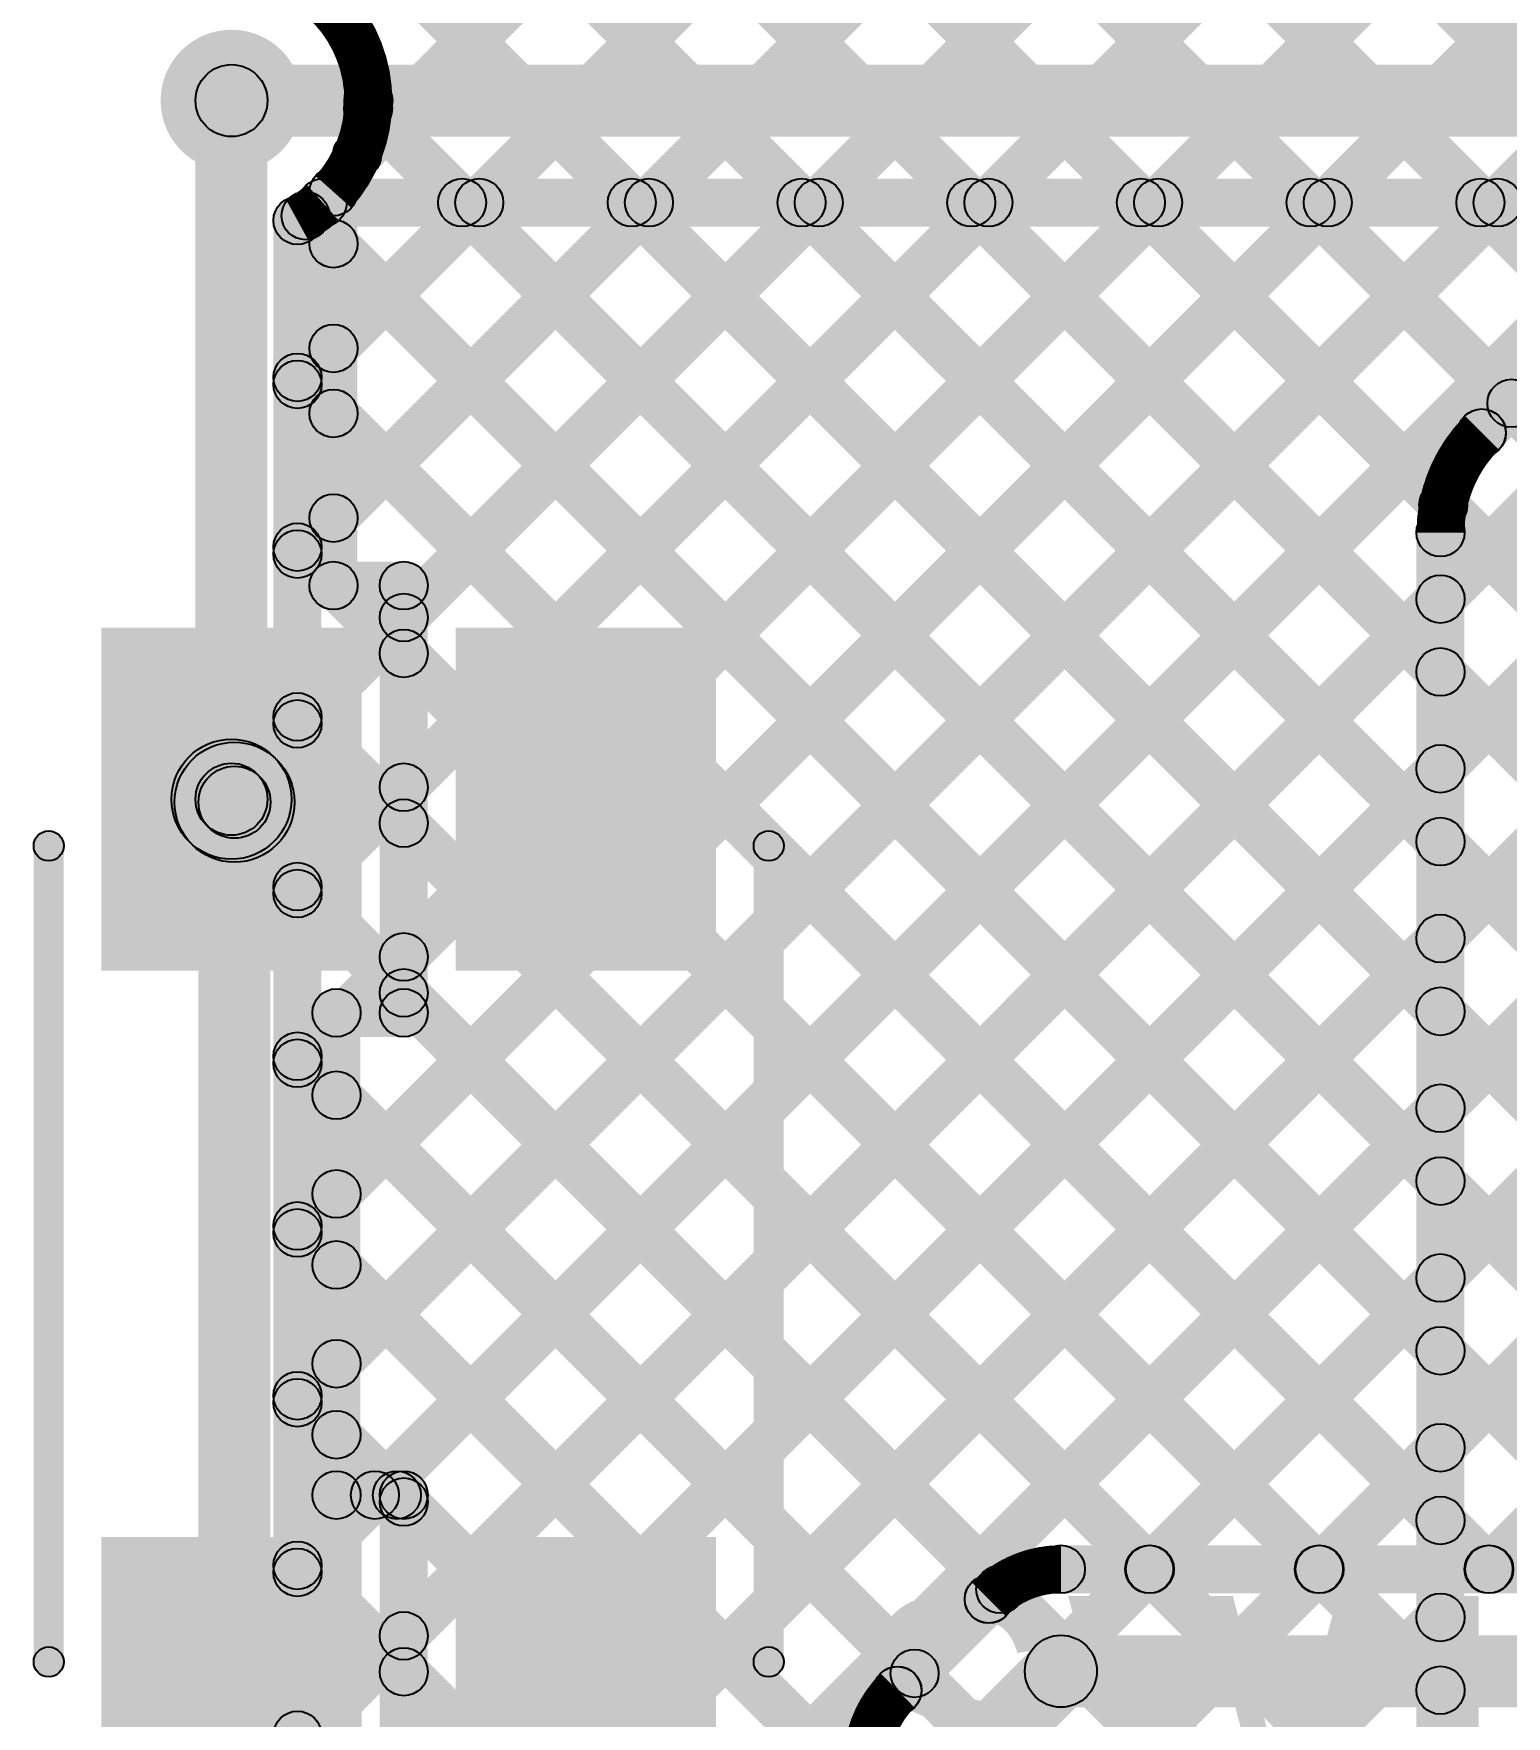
# Model space of a CAD drawing. Header units: millimetres. Extents: x -0.28 to 3.03, y -0.05 to 3.12.
# Drawn here: x 0.006 to 0.2515, y 2.2267 to 2.5072 of the extents above; entities that cross this region are included whole.
import ezdxf

# ---------------------------------------------------------------- set-up
doc = ezdxf.new("R2010")
doc.units = ezdxf.units.MM
doc.header["$MEASUREMENT"] = 0
for name, color, linetype in [('BottomLayer', 5, 'Continuous'), ('TopLayer', 1, 'Continuous'), ('TopOverlay', 2, 'Continuous'), ('TopPaste', 8, 'Continuous'), ('TopSolder', 216, 'Continuous'), ('ViaHoleLayer', 16, 'Continuous')]:
    doc.layers.add(name, color=color, linetype=linetype)

# ---------------------------------------------------------------- blocks, each defined once
blk = doc.blocks.new('TS_1185EC_C_D_B_30')
at = {"layer": 'TopLayer'}
for points in [[(-0.10039, 0.04724), (-0.05118, 0.04724), (-0.05118, 0.01181), (-0.10039, 0.01181)], [(0.05118, 0.04724), (0.10039, 0.04724), (0.10039, 0.01181), (0.05118, 0.01181)], [(-0.10039, -0.01181), (-0.05118, -0.01181), (-0.05118, -0.04724), (-0.10039, -0.04724)], [(0.05118, -0.01181), (0.10039, -0.01181), (0.10039, -0.04724), (0.05118, -0.04724)]]:
    blk.add_hatch(color=1, dxfattribs=at).paths.add_polyline_path(points)
at = {"layer": 'TopOverlay'}
h = blk.add_hatch(color=2, dxfattribs=at)
edge = h.paths.add_edge_path()
edge.add_arc((-0.068, 0.06), 0.0025, 0, 360)
for points in [[(-0.068, 0.0575), (-0.068, 0.0625), (0.068, 0.0625), (0.068, 0.0575)], [(-0.068, -0.0625), (-0.068, -0.0575), (0.068, -0.0575), (0.068, -0.0625)]]:
    blk.add_hatch(color=2, dxfattribs=at).paths.add_polyline_path(points)
h = blk.add_hatch(color=2, dxfattribs=at)
edge = h.paths.add_edge_path()
edge.add_arc((0.068, 0.06), 0.0025, 0, 360)
h = blk.add_hatch(color=2, dxfattribs=at)
edge = h.paths.add_edge_path()
edge.add_arc((-0.11909, 0.047), 0.005, 0, 360)
h = blk.add_hatch(color=2, dxfattribs=at)
edge = h.paths.add_edge_path()
edge.add_arc((-0.10909, 0.047), 0.005, 0, 360)
h = blk.add_hatch(color=2, dxfattribs=at)
edge = h.paths.add_edge_path()
edge.add_arc((-0.068, -0.06), 0.0025, 0, 360)
h = blk.add_hatch(color=2, dxfattribs=at)
edge = h.paths.add_edge_path()
edge.add_arc((0.068, -0.06), 0.0025, 0, 360)
at = {"layer": 'TopPaste'}
for points in [[(-0.10039, 0.04724), (-0.05118, 0.04724), (-0.05118, 0.01181), (-0.10039, 0.01181)], [(0.05118, 0.04724), (0.10039, 0.04724), (0.10039, 0.01181), (0.05118, 0.01181)], [(-0.10039, -0.01181), (-0.05118, -0.01181), (-0.05118, -0.04724), (-0.10039, -0.04724)], [(0.05118, -0.01181), (0.10039, -0.01181), (0.10039, -0.04724), (0.05118, -0.04724)]]:
    blk.add_hatch(color=8, dxfattribs=at).paths.add_polyline_path(points)
at = {"layer": 'TopSolder'}
for points in [[(-0.10439, 0.05124), (-0.04718, 0.05124), (-0.04718, 0.00781), (-0.10439, 0.00781)], [(0.04718, 0.05124), (0.10439, 0.05124), (0.10439, 0.00781), (0.04718, 0.00781)], [(-0.10439, -0.00781), (-0.04718, -0.00781), (-0.04718, -0.05124), (-0.10439, -0.05124)], [(0.04718, -0.00781), (0.10439, -0.00781), (0.10439, -0.05124), (0.04718, -0.05124)]]:
    blk.add_hatch(color=216, dxfattribs=at).paths.add_polyline_path(points)
at = {"layer": 'TopOverlay', "const_width": 0.01}
blk.add_lwpolyline([(-0.10909, 0.047, 1), (-0.11909, 0.047, 1)], format="xyb", close=True, dxfattribs=at)
at = {"layer": 'TopOverlay'}
for centre, radius in [((-0.068, 0.06), 0.0025), ((0.068, 0.06), 0.0025), ((-0.11909, 0.047), 0.005), ((-0.10909, 0.047), 0.005), ((-0.068, -0.06), 0.0025), ((0.068, -0.06), 0.0025)]:
    blk.add_circle(centre, radius, dxfattribs=at)

msp = doc.modelspace()

# ---------------------------------------------------------------- hatches: boundary and pattern name
at = {"layer": 'BottomLayer'}
h = msp.add_hatch(color=5, dxfattribs=at)
edge = h.paths.add_edge_path()
edge.add_arc((0.039, 2.496), 0.01181, 0, 360)
h = msp.add_hatch(color=5, dxfattribs=at)
edge = h.paths.add_edge_path()
edge.add_arc((0.039, 2.496), 0.006, 0, 360)
for points in [[(0.039, 2.49), (0.039, 2.502), (0.777, 2.502), (0.777, 2.49)], [(0.05421, 2.475), (0.05421, 2.483), (0.28577, 2.483), (0.28577, 2.475)], [(0.05283, 2.27617), (0.04717, 2.28182), (0.24718, 2.48183), (0.25283, 2.47617)], [(0.05283, 2.24788), (0.04717, 2.25354), (0.27546, 2.48183), (0.28112, 2.47617)], [(0.05283, 2.36102), (0.04717, 2.36668), (0.16232, 2.48183), (0.16798, 2.47617)], [(0.05283, 2.44587), (0.04717, 2.45153), (0.07747, 2.48183), (0.08313, 2.47617)], [(0.05283, 2.41759), (0.04717, 2.42324), (0.10576, 2.48183), (0.11141, 2.47617)], [(0.05283, 2.33273), (0.04717, 2.33839), (0.19061, 2.48183), (0.19627, 2.47617)], [(0.05283, 2.30445), (0.04717, 2.31011), (0.21889, 2.48183), (0.22455, 2.47617)], [(0.05283, 2.3893), (0.04717, 2.39496), (0.13404, 2.48183), (0.1397, 2.47617)], [(0.04851, 2.47399), (0.05417, 2.47964), (0.24333, 2.29048), (0.23767, 2.28482)], [(0.07461, 2.47617), (0.08027, 2.48183), (0.24333, 2.31877), (0.23767, 2.31311)], [(0.10289, 2.47617), (0.10855, 2.48183), (0.24333, 2.34705), (0.23767, 2.34139)], [(0.13118, 2.47617), (0.13683, 2.48183), (0.24333, 2.37533), (0.23767, 2.36968)], [(0.15946, 2.47617), (0.16512, 2.48183), (0.24333, 2.40362), (0.23767, 2.39796)], [(0.18775, 2.47617), (0.1934, 2.48183), (0.24379, 2.43145), (0.23813, 2.42579)], [(0.21603, 2.47617), (0.22169, 2.48183), (0.25514, 2.44838), (0.24948, 2.44272)], [(0.24431, 2.47617), (0.24997, 2.48183), (0.26928, 2.46252), (0.26363, 2.45686)], [(0.25023, 2.43781), (0.24457, 2.44346), (0.28294, 2.48183), (0.28859, 2.47617)], [(0.054, 2.1995), (0.046, 2.1995), (0.046, 2.47602), (0.054, 2.47602)], [(0.04717, 2.44704), (0.05283, 2.4527), (0.24333, 2.2622), (0.23767, 2.25654)], [(0.04717, 2.41876), (0.05283, 2.42441), (0.24333, 2.23391), (0.23767, 2.22826)], [(0.2445, 2.182), (0.2365, 2.182), (0.2365, 2.424), (0.2445, 2.424)], [(0.05283, 2.2196), (0.04717, 2.22525), (0.23767, 2.41575), (0.24333, 2.4101)], [(0.04717, 2.39047), (0.05283, 2.39613), (0.24333, 2.20563), (0.23767, 2.19997)], [(0.05819, 2.19667), (0.05253, 2.20233), (0.23767, 2.38747), (0.24333, 2.38181)], [(0.04717, 2.36219), (0.05283, 2.36784), (0.24533, 2.17535), (0.23967, 2.16969)], [(0.08647, 2.19667), (0.08081, 2.20233), (0.23767, 2.35919), (0.24333, 2.35353)], [(0.04717, 2.3339), (0.05283, 2.33956), (0.26106, 2.13133), (0.2554, 2.12567)], [(0.11476, 2.19667), (0.1091, 2.20233), (0.23767, 2.3309), (0.24333, 2.32524)], [(0.04717, 2.30562), (0.05283, 2.31128), (0.23278, 2.13133), (0.22712, 2.12567)], [(0.12783, 2.18146), (0.12217, 2.18712), (0.23767, 2.30262), (0.24333, 2.29696)], [(0.04717, 2.27733), (0.05283, 2.28299), (0.20449, 2.13133), (0.19883, 2.12567)], [(0.12783, 2.15318), (0.12217, 2.15883), (0.23767, 2.27433), (0.24333, 2.26868)], [(0.04717, 2.24905), (0.05283, 2.25471), (0.10521, 2.20233), (0.09955, 2.19667)], [(0.12959, 2.12665), (0.12393, 2.13231), (0.23767, 2.24605), (0.24333, 2.24039)]]:
    msp.add_hatch(color=5, dxfattribs=at).paths.add_polyline_path(points)
h = msp.add_hatch(color=5, dxfattribs=at)
edge = h.paths.add_edge_path()
edge.add_arc((0.05421, 2.479), 0.004, 0, 360)
h = msp.add_hatch(color=5, dxfattribs=at)
edge = h.paths.add_edge_path()
edge.add_arc((0.05421, 2.479), 0.004, 0, 360)
h = msp.add_hatch(color=5, dxfattribs=at)
edge = h.paths.add_edge_path()
edge.add_arc((0.07744, 2.479), 0.004, 0, 360)
h = msp.add_hatch(color=5, dxfattribs=at)
edge = h.paths.add_edge_path()
edge.add_arc((0.0803, 2.479), 0.004, 0, 360)
h = msp.add_hatch(color=5, dxfattribs=at)
edge = h.paths.add_edge_path()
edge.add_arc((0.10572, 2.479), 0.004, 0, 360)
h = msp.add_hatch(color=5, dxfattribs=at)
edge = h.paths.add_edge_path()
edge.add_arc((0.10858, 2.479), 0.004, 0, 360)
h = msp.add_hatch(color=5, dxfattribs=at)
edge = h.paths.add_edge_path()
edge.add_arc((0.13401, 2.479), 0.004, 0, 360)
h = msp.add_hatch(color=5, dxfattribs=at)
edge = h.paths.add_edge_path()
edge.add_arc((0.13687, 2.479), 0.004, 0, 360)
h = msp.add_hatch(color=5, dxfattribs=at)
edge = h.paths.add_edge_path()
edge.add_arc((0.16229, 2.479), 0.004, 0, 360)
h = msp.add_hatch(color=5, dxfattribs=at)
edge = h.paths.add_edge_path()
edge.add_arc((0.16515, 2.479), 0.004, 0, 360)
h = msp.add_hatch(color=5, dxfattribs=at)
edge = h.paths.add_edge_path()
edge.add_arc((0.19057, 2.479), 0.004, 0, 360)
h = msp.add_hatch(color=5, dxfattribs=at)
edge = h.paths.add_edge_path()
edge.add_arc((0.19344, 2.479), 0.004, 0, 360)
h = msp.add_hatch(color=5, dxfattribs=at)
edge = h.paths.add_edge_path()
edge.add_arc((0.21886, 2.479), 0.004, 0, 360)
h = msp.add_hatch(color=5, dxfattribs=at)
edge = h.paths.add_edge_path()
edge.add_arc((0.22172, 2.479), 0.004, 0, 360)
h = msp.add_hatch(color=5, dxfattribs=at)
edge = h.paths.add_edge_path()
edge.add_arc((0.24714, 2.479), 0.004, 0, 360)
h = msp.add_hatch(color=5, dxfattribs=at)
edge = h.paths.add_edge_path()
edge.add_arc((0.25001, 2.479), 0.004, 0, 360)
h = msp.add_hatch(color=5, dxfattribs=at)
edge = h.paths.add_edge_path()
edge.add_arc((0.05, 2.47602), 0.004, 0, 360)
h = msp.add_hatch(color=5, dxfattribs=at)
edge = h.paths.add_edge_path()
edge.add_arc((0.05, 2.47602), 0.004, 0, 360)
h = msp.add_hatch(color=5, dxfattribs=at)
edge = h.paths.add_edge_path()
edge.add_arc((0.05134, 2.47681), 0.004, 0, 360)
h = msp.add_hatch(color=5, dxfattribs=at)
edge = h.paths.add_edge_path()
edge.add_arc((0.05, 2.44987), 0.004, 0, 360)
h = msp.add_hatch(color=5, dxfattribs=at)
edge = h.paths.add_edge_path()
edge.add_arc((0.05, 2.4487), 0.004, 0, 360)
h = msp.add_hatch(color=5, dxfattribs=at)
edge = h.paths.add_edge_path()
edge.add_arc((0.25231, 2.44555), 0.004, 0, 360)
h = msp.add_hatch(color=5, dxfattribs=at)
edge = h.paths.add_edge_path()
edge.add_arc((0.24738, 2.44062), 0.004, 0, 360)
h = msp.add_hatch(color=5, dxfattribs=at)
edge = h.paths.add_edge_path()
edge.add_arc((0.2474, 2.44063), 0.004, 0, 360)
h = msp.add_hatch(color=5, dxfattribs=at)
edge = h.paths.add_edge_path()
edge.add_arc((0.2474, 2.44063), 0.004, 0, 360)
h = msp.add_hatch(color=5, dxfattribs=at)
edge = h.paths.add_edge_path()
edge.add_arc((0.24096, 2.42862), 0.004, 0, 360)
h = msp.add_hatch(color=5, dxfattribs=at)
edge = h.paths.add_edge_path()
edge.add_arc((0.2405, 2.424), 0.004, 0, 360)
h = msp.add_hatch(color=5, dxfattribs=at)
edge = h.paths.add_edge_path()
edge.add_arc((0.2405, 2.424), 0.004, 0, 360)
h = msp.add_hatch(color=5, dxfattribs=at)
edge = h.paths.add_edge_path()
edge.add_arc((0.2405, 2.424), 0.004, 0, 360)
h = msp.add_hatch(color=5, dxfattribs=at)
edge = h.paths.add_edge_path()
edge.add_arc((0.05, 2.42158), 0.004, 0, 360)
h = msp.add_hatch(color=5, dxfattribs=at)
edge = h.paths.add_edge_path()
edge.add_arc((0.05, 2.42042), 0.004, 0, 360)
h = msp.add_hatch(color=5, dxfattribs=at)
edge = h.paths.add_edge_path()
edge.add_arc((0.2405, 2.41293), 0.004, 0, 360)
h = msp.add_hatch(color=5, dxfattribs=at)
edge = h.paths.add_edge_path()
edge.add_arc((0.2405, 2.40079), 0.004, 0, 360)
h = msp.add_hatch(color=5, dxfattribs=at)
edge = h.paths.add_edge_path()
edge.add_arc((0.05, 2.3933), 0.004, 0, 360)
h = msp.add_hatch(color=5, dxfattribs=at)
edge = h.paths.add_edge_path()
edge.add_arc((0.05, 2.39213), 0.004, 0, 360)
h = msp.add_hatch(color=5, dxfattribs=at)
edge = h.paths.add_edge_path()
edge.add_arc((0.2405, 2.38464), 0.004, 0, 360)
h = msp.add_hatch(color=5, dxfattribs=at)
edge = h.paths.add_edge_path()
edge.add_arc((0.2405, 2.37251), 0.004, 0, 360)
h = msp.add_hatch(color=5, dxfattribs=at)
edge = h.paths.add_edge_path()
edge.add_arc((0.05, 2.36502), 0.004, 0, 360)
h = msp.add_hatch(color=5, dxfattribs=at)
edge = h.paths.add_edge_path()
edge.add_arc((0.05, 2.36385), 0.004, 0, 360)
h = msp.add_hatch(color=5, dxfattribs=at)
edge = h.paths.add_edge_path()
edge.add_arc((0.2405, 2.35636), 0.004, 0, 360)
h = msp.add_hatch(color=5, dxfattribs=at)
edge = h.paths.add_edge_path()
edge.add_arc((0.2405, 2.34422), 0.004, 0, 360)
h = msp.add_hatch(color=5, dxfattribs=at)
edge = h.paths.add_edge_path()
edge.add_arc((0.05, 2.33673), 0.004, 0, 360)
h = msp.add_hatch(color=5, dxfattribs=at)
edge = h.paths.add_edge_path()
edge.add_arc((0.05, 2.33556), 0.004, 0, 360)
h = msp.add_hatch(color=5, dxfattribs=at)
edge = h.paths.add_edge_path()
edge.add_arc((0.2405, 2.32807), 0.004, 0, 360)
h = msp.add_hatch(color=5, dxfattribs=at)
edge = h.paths.add_edge_path()
edge.add_arc((0.2405, 2.31594), 0.004, 0, 360)
h = msp.add_hatch(color=5, dxfattribs=at)
edge = h.paths.add_edge_path()
edge.add_arc((0.05, 2.30845), 0.004, 0, 360)
h = msp.add_hatch(color=5, dxfattribs=at)
edge = h.paths.add_edge_path()
edge.add_arc((0.05, 2.30728), 0.004, 0, 360)
h = msp.add_hatch(color=5, dxfattribs=at)
edge = h.paths.add_edge_path()
edge.add_arc((0.2405, 2.29979), 0.004, 0, 360)
h = msp.add_hatch(color=5, dxfattribs=at)
edge = h.paths.add_edge_path()
edge.add_arc((0.2405, 2.28765), 0.004, 0, 360)
h = msp.add_hatch(color=5, dxfattribs=at)
edge = h.paths.add_edge_path()
edge.add_arc((0.05, 2.28016), 0.004, 0, 360)
h = msp.add_hatch(color=5, dxfattribs=at)
edge = h.paths.add_edge_path()
edge.add_arc((0.05, 2.27899), 0.004, 0, 360)
h = msp.add_hatch(color=5, dxfattribs=at)
edge = h.paths.add_edge_path()
edge.add_arc((0.2405, 2.2715), 0.004, 0, 360)
h = msp.add_hatch(color=5, dxfattribs=at)
edge = h.paths.add_edge_path()
edge.add_arc((0.2405, 2.25937), 0.004, 0, 360)
h = msp.add_hatch(color=5, dxfattribs=at)
edge = h.paths.add_edge_path()
edge.add_arc((0.05, 2.25188), 0.004, 0, 360)
h = msp.add_hatch(color=5, dxfattribs=at)
edge = h.paths.add_edge_path()
edge.add_arc((0.05, 2.25071), 0.004, 0, 360)
h = msp.add_hatch(color=5, dxfattribs=at)
edge = h.paths.add_edge_path()
edge.add_arc((0.2405, 2.24322), 0.004, 0, 360)
h = msp.add_hatch(color=5, dxfattribs=at)
edge = h.paths.add_edge_path()
edge.add_arc((0.2405, 2.23108), 0.004, 0, 360)
h = msp.add_hatch(color=5, dxfattribs=at)
edge = h.paths.add_edge_path()
edge.add_arc((0.05, 2.22359), 0.004, 0, 360)
at = {"layer": 'TopLayer'}
for points in [[(0.05883, 2.42359), (0.05317, 2.42924), (0.72576, 3.10183), (0.73141, 3.09617)], [(0.05883, 2.45187), (0.05317, 2.45753), (0.69747, 3.10183), (0.70313, 3.09617)], [(0.05933, 2.28267), (0.05367, 2.28832), (0.86718, 3.10183), (0.87283, 3.09617)], [(0.05933, 2.31095), (0.05367, 2.31661), (0.83889, 3.10183), (0.84455, 3.09617)], [(0.06275, 2.48407), (0.05709, 2.48973), (0.66919, 3.10183), (0.67484, 3.09617)], [(0.06572, 2.26078), (0.06007, 2.26643), (0.89546, 3.10183), (0.90112, 3.09617)], [(0.06747, 2.17767), (0.06181, 2.18333), (0.98031, 3.10183), (0.98597, 3.09617)], [(0.07055, 2.35045), (0.06489, 2.35611), (0.81061, 3.10183), (0.81627, 3.09617)], [(0.07055, 2.20903), (0.06489, 2.21469), (0.95203, 3.10183), (0.95769, 3.09617)], [(0.07055, 2.23731), (0.06489, 2.24297), (0.92375, 3.10183), (0.9294, 3.09617)], [(0.07055, 2.37874), (0.06489, 2.38439), (0.78232, 3.10183), (0.78798, 3.09617)], [(0.07055, 2.40702), (0.06489, 2.41268), (0.75404, 3.10183), (0.7597, 3.09617)], [(0.06883, 2.15074), (0.06317, 2.1564), (0.70786, 2.80109), (0.71352, 2.79543)], [(0.19478, 2.24841), (0.18913, 2.25407), (0.70991, 2.77486), (0.71557, 2.7692)], [(0.22307, 2.24841), (0.21741, 2.25407), (0.72053, 2.75719), (0.72618, 2.75153)], [(0.0482, 2.70057), (0.05385, 2.70623), (0.38003, 2.38006), (0.37437, 2.3744)], [(0.0482, 2.67229), (0.05385, 2.67795), (0.35319, 2.37861), (0.34754, 2.37295)], [(0.0482, 2.64401), (0.05385, 2.64966), (0.33824, 2.36528), (0.33258, 2.35962)], [(0.0482, 2.61572), (0.05385, 2.62138), (0.3241, 2.35114), (0.31844, 2.34548)], [(0.0482, 2.58744), (0.05385, 2.59309), (0.3101, 2.33685), (0.30444, 2.33119)], [(0.0482, 2.55915), (0.05385, 2.56481), (0.30683, 2.31183), (0.30117, 2.30618)], [(0.0482, 2.53087), (0.05385, 2.53653), (0.3041, 2.28628), (0.29844, 2.28062)], [(0.045, 2.37957), (0.033, 2.37957), (0.033, 2.496), (0.045, 2.496)], [(0.05894, 2.49184), (0.0646, 2.49749), (0.30802, 2.25407), (0.30237, 2.24841)], [(0.06, 2.41518), (0.052, 2.41518), (0.052, 2.48079), (0.06, 2.48079)], [(0.05317, 2.46932), (0.05883, 2.47498), (0.27974, 2.25407), (0.27408, 2.24841)], [(0.05317, 2.44104), (0.05883, 2.4467), (0.25146, 2.25407), (0.2458, 2.24841)], [(0.056, 2.41118), (0.056, 2.41918), (0.06772, 2.41918), (0.06772, 2.41118)], [(0.07172, 2.34397), (0.06372, 2.34397), (0.06372, 2.41518), (0.07172, 2.41518)], [(0.06489, 2.40104), (0.07055, 2.4067), (0.22317, 2.25407), (0.21751, 2.24841)], [(0.03193, 2.3725), (0.04607, 2.38665), (0.04657, 2.38615), (0.03243, 2.372)], [(0.0455, 2.1115), (0.0335, 2.1115), (0.0335, 2.37907), (0.0455, 2.37907)], [(0.06489, 2.37276), (0.07055, 2.37841), (0.19489, 2.25407), (0.18923, 2.24841)], [(0.06489, 2.34447), (0.07055, 2.35013), (0.16995, 2.25073), (0.16429, 2.24507)], [(0.0565, 2.33997), (0.0565, 2.34797), (0.06772, 2.34797), (0.06772, 2.33997)], [(0.0605, 2.26361), (0.0525, 2.26361), (0.0525, 2.34397), (0.0605, 2.34397)], [(0.05367, 2.3274), (0.05933, 2.33306), (0.15567, 2.23672), (0.15002, 2.23106)], [(0.25135, 2.24841), (0.24569, 2.25407), (0.30117, 2.30955), (0.30683, 2.30389)], [(0.05367, 2.29912), (0.05933, 2.30478), (0.14783, 2.21628), (0.14217, 2.21062)], [(0.05367, 2.27083), (0.05933, 2.27649), (0.06939, 2.26643), (0.06373, 2.26078)], [(0.0565, 2.25961), (0.0565, 2.26761), (0.06772, 2.26761), (0.06772, 2.25961)], [(0.07172, 2.19239), (0.06372, 2.19239), (0.06372, 2.26361), (0.07172, 2.26361)], [(0.06489, 2.25962), (0.07055, 2.26528), (0.14783, 2.18799), (0.14217, 2.18233)], [(0.17724, 2.24724), (0.17724, 2.25524), (0.31154, 2.25524), (0.31154, 2.24724)], [(0.15283, 2.22821), (0.14717, 2.23387), (0.16237, 2.24907), (0.16803, 2.24342)], [(0.16624, 2.21476), (0.15776, 2.22324), (0.173, 2.23849), (0.18149, 2.23)], [(0.17724, 2.22824), (0.17724, 2.24024), (0.44208, 2.24024), (0.44208, 2.22824)], [(0.06489, 2.23133), (0.07055, 2.23699), (0.14783, 2.15971), (0.14217, 2.15405)]]:
    msp.add_hatch(color=1, dxfattribs=at).paths.add_polyline_path(points)
h = msp.add_hatch(color=1, dxfattribs=at)
edge = h.paths.add_edge_path()
edge.add_arc((0.039, 2.496), 0.01181, 0, 360)
h = msp.add_hatch(color=1, dxfattribs=at)
edge = h.paths.add_edge_path()
edge.add_arc((0.039, 2.496), 0.006, 0, 360)
h = msp.add_hatch(color=1, dxfattribs=at)
edge = h.paths.add_edge_path()
edge.add_arc((0.06181, 2.496), 0.004, 0, 360)
h = msp.add_hatch(color=1, dxfattribs=at)
edge = h.paths.add_edge_path()
edge.add_arc((0.06181, 2.496), 0.004, 0, 360)
h = msp.add_hatch(color=1, dxfattribs=at)
edge = h.paths.add_edge_path()
edge.add_arc((0.06177, 2.49467), 0.004, 0, 360)
h = msp.add_hatch(color=1, dxfattribs=at)
edge = h.paths.add_edge_path()
edge.add_arc((0.05992, 2.4869), 0.004, 0, 360)
h = msp.add_hatch(color=1, dxfattribs=at)
edge = h.paths.add_edge_path()
edge.add_arc((0.056, 2.48079), 0.004, 0, 360)
h = msp.add_hatch(color=1, dxfattribs=at)
edge = h.paths.add_edge_path()
edge.add_arc((0.056, 2.48079), 0.004, 0, 360)
h = msp.add_hatch(color=1, dxfattribs=at)
edge = h.paths.add_edge_path()
edge.add_arc((0.056, 2.47215), 0.004, 0, 360)
h = msp.add_hatch(color=1, dxfattribs=at)
edge = h.paths.add_edge_path()
edge.add_arc((0.056, 2.4547), 0.004, 0, 360)
h = msp.add_hatch(color=1, dxfattribs=at)
edge = h.paths.add_edge_path()
edge.add_arc((0.056, 2.44387), 0.004, 0, 360)
h = msp.add_hatch(color=1, dxfattribs=at)
edge = h.paths.add_edge_path()
edge.add_arc((0.056, 2.42642), 0.004, 0, 360)
h = msp.add_hatch(color=1, dxfattribs=at)
edge = h.paths.add_edge_path()
edge.add_arc((0.056, 2.41518), 0.004, 0, 360)
h = msp.add_hatch(color=1, dxfattribs=at)
edge = h.paths.add_edge_path()
edge.add_arc((0.056, 2.41518), 0.004, 0, 360)
h = msp.add_hatch(color=1, dxfattribs=at)
edge = h.paths.add_edge_path()
edge.add_arc((0.06772, 2.41518), 0.004, 0, 360)
h = msp.add_hatch(color=1, dxfattribs=at)
edge = h.paths.add_edge_path()
edge.add_arc((0.06772, 2.41518), 0.004, 0, 360)
h = msp.add_hatch(color=1, dxfattribs=at)
edge = h.paths.add_edge_path()
edge.add_arc((0.06772, 2.40985), 0.004, 0, 360)
h = msp.add_hatch(color=1, dxfattribs=at)
edge = h.paths.add_edge_path()
edge.add_arc((0.06772, 2.40387), 0.004, 0, 360)
h = msp.add_hatch(color=1, dxfattribs=at)
edge = h.paths.add_edge_path()
edge.add_arc((0.039, 2.37957), 0.01, 0, 360)
h = msp.add_hatch(color=1, dxfattribs=at)
edge = h.paths.add_edge_path()
edge.add_arc((0.0395, 2.37907), 0.01, 0, 360)
h = msp.add_hatch(color=1, dxfattribs=at)
edge = h.paths.add_edge_path()
edge.add_arc((0.039, 2.37957), 0.006, 0, 360)
h = msp.add_hatch(color=1, dxfattribs=at)
edge = h.paths.add_edge_path()
edge.add_arc((0.0395, 2.37907), 0.006, 0, 360)
h = msp.add_hatch(color=1, dxfattribs=at)
edge = h.paths.add_edge_path()
edge.add_arc((0.06772, 2.38156), 0.004, 0, 360)
h = msp.add_hatch(color=1, dxfattribs=at)
edge = h.paths.add_edge_path()
edge.add_arc((0.06772, 2.37558), 0.004, 0, 360)
h = msp.add_hatch(color=1, dxfattribs=at)
edge = h.paths.add_edge_path()
edge.add_arc((0.06772, 2.35328), 0.004, 0, 360)
h = msp.add_hatch(color=1, dxfattribs=at)
edge = h.paths.add_edge_path()
edge.add_arc((0.06772, 2.3473), 0.004, 0, 360)
h = msp.add_hatch(color=1, dxfattribs=at)
edge = h.paths.add_edge_path()
edge.add_arc((0.0565, 2.34397), 0.004, 0, 360)
h = msp.add_hatch(color=1, dxfattribs=at)
edge = h.paths.add_edge_path()
edge.add_arc((0.0565, 2.34397), 0.004, 0, 360)
h = msp.add_hatch(color=1, dxfattribs=at)
edge = h.paths.add_edge_path()
edge.add_arc((0.06772, 2.34397), 0.004, 0, 360)
h = msp.add_hatch(color=1, dxfattribs=at)
edge = h.paths.add_edge_path()
edge.add_arc((0.06772, 2.34397), 0.004, 0, 360)
h = msp.add_hatch(color=1, dxfattribs=at)
edge = h.paths.add_edge_path()
edge.add_arc((0.0565, 2.33023), 0.004, 0, 360)
h = msp.add_hatch(color=1, dxfattribs=at)
edge = h.paths.add_edge_path()
edge.add_arc((0.0565, 2.31378), 0.004, 0, 360)
h = msp.add_hatch(color=1, dxfattribs=at)
edge = h.paths.add_edge_path()
edge.add_arc((0.0565, 2.30195), 0.004, 0, 360)
h = msp.add_hatch(color=1, dxfattribs=at)
edge = h.paths.add_edge_path()
edge.add_arc((0.0565, 2.28549), 0.004, 0, 360)
h = msp.add_hatch(color=1, dxfattribs=at)
edge = h.paths.add_edge_path()
edge.add_arc((0.0565, 2.27366), 0.004, 0, 360)
h = msp.add_hatch(color=1, dxfattribs=at)
edge = h.paths.add_edge_path()
edge.add_arc((0.0565, 2.26361), 0.004, 0, 360)
h = msp.add_hatch(color=1, dxfattribs=at)
edge = h.paths.add_edge_path()
edge.add_arc((0.0565, 2.26361), 0.004, 0, 360)
h = msp.add_hatch(color=1, dxfattribs=at)
edge = h.paths.add_edge_path()
edge.add_arc((0.0629, 2.26361), 0.004, 0, 360)
h = msp.add_hatch(color=1, dxfattribs=at)
edge = h.paths.add_edge_path()
edge.add_arc((0.06656, 2.26361), 0.004, 0, 360)
h = msp.add_hatch(color=1, dxfattribs=at)
edge = h.paths.add_edge_path()
edge.add_arc((0.06772, 2.26361), 0.004, 0, 360)
h = msp.add_hatch(color=1, dxfattribs=at)
edge = h.paths.add_edge_path()
edge.add_arc((0.06772, 2.26361), 0.004, 0, 360)
h = msp.add_hatch(color=1, dxfattribs=at)
edge = h.paths.add_edge_path()
edge.add_arc((0.06772, 2.26245), 0.004, 0, 360)
h = msp.add_hatch(color=1, dxfattribs=at)
edge = h.paths.add_edge_path()
edge.add_arc((0.17724, 2.25124), 0.004, 0, 360)
h = msp.add_hatch(color=1, dxfattribs=at)
edge = h.paths.add_edge_path()
edge.add_arc((0.17724, 2.25124), 0.004, 0, 360)
h = msp.add_hatch(color=1, dxfattribs=at)
edge = h.paths.add_edge_path()
edge.add_arc((0.17724, 2.25124), 0.004, 0, 360)
h = msp.add_hatch(color=1, dxfattribs=at)
edge = h.paths.add_edge_path()
edge.add_arc((0.19195, 2.25124), 0.004, 0, 360)
h = msp.add_hatch(color=1, dxfattribs=at)
edge = h.paths.add_edge_path()
edge.add_arc((0.19206, 2.25124), 0.004, 0, 360)
h = msp.add_hatch(color=1, dxfattribs=at)
edge = h.paths.add_edge_path()
edge.add_arc((0.22024, 2.25124), 0.004, 0, 360)
h = msp.add_hatch(color=1, dxfattribs=at)
edge = h.paths.add_edge_path()
edge.add_arc((0.22034, 2.25124), 0.004, 0, 360)
h = msp.add_hatch(color=1, dxfattribs=at)
edge = h.paths.add_edge_path()
edge.add_arc((0.24852, 2.25124), 0.004, 0, 360)
h = msp.add_hatch(color=1, dxfattribs=at)
edge = h.paths.add_edge_path()
edge.add_arc((0.24863, 2.25124), 0.004, 0, 360)
h = msp.add_hatch(color=1, dxfattribs=at)
edge = h.paths.add_edge_path()
edge.add_arc((0.1652, 2.24624), 0.004, 0, 360)
h = msp.add_hatch(color=1, dxfattribs=at)
edge = h.paths.add_edge_path()
edge.add_arc((0.1652, 2.24624), 0.004, 0, 360)
h = msp.add_hatch(color=1, dxfattribs=at)
edge = h.paths.add_edge_path()
edge.add_arc((0.16522, 2.24626), 0.004, 0, 360)
h = msp.add_hatch(color=1, dxfattribs=at)
edge = h.paths.add_edge_path()
edge.add_arc((0.16712, 2.2479), 0.004, 0, 360)
h = msp.add_hatch(color=1, dxfattribs=at)
edge = h.paths.add_edge_path()
edge.add_arc((0.06772, 2.24014), 0.004, 0, 360)
h = msp.add_hatch(color=1, dxfattribs=at)
edge = h.paths.add_edge_path()
edge.add_arc((0.06772, 2.23416), 0.004, 0, 360)
h = msp.add_hatch(color=1, dxfattribs=at)
edge = h.paths.add_edge_path()
edge.add_arc((0.15285, 2.23389), 0.004, 0, 360)
h = msp.add_hatch(color=1, dxfattribs=at)
edge = h.paths.add_edge_path()
edge.add_arc((0.17724, 2.23424), 0.006, 0, 360)
h = msp.add_hatch(color=1, dxfattribs=at)
edge = h.paths.add_edge_path()
edge.add_arc((0.17724, 2.23424), 0.006, 0, 360)
h = msp.add_hatch(color=1, dxfattribs=at)
edge = h.paths.add_edge_path()
edge.add_arc((0.14998, 2.23102), 0.004, 0, 360)
h = msp.add_hatch(color=1, dxfattribs=at)
edge = h.paths.add_edge_path()
edge.add_arc((0.15, 2.23104), 0.004, 0, 360)
h = msp.add_hatch(color=1, dxfattribs=at)
edge = h.paths.add_edge_path()
edge.add_arc((0.15, 2.23104), 0.004, 0, 360)
at = {"layer": 'ViaHoleLayer'}
h = msp.add_hatch(color=16, dxfattribs=at)
edge = h.paths.add_edge_path()
edge.add_arc((0.039, 2.496), 0.00591, 0, 360)

# ---------------------------------------------------------------- linework, layer by layer
at = {"layer": 'BottomLayer', "const_width": 0.008}
for points in [[(0.05421, 2.479, -0.056732), (0.05, 2.47602)], [(0.2405, 2.424, -0.199188), (0.2474, 2.44063)], [(0.2405, 2.424, -0.198912), (0.24738, 2.44062)]]:
    msp.add_lwpolyline(points, format="xyb", dxfattribs=at)
at = {"layer": 'BottomLayer'}
for centre, radius in [((0.039, 2.496), 0.006), ((0.05421, 2.479), 0.004), ((0.05421, 2.479), 0.004), ((0.07744, 2.479), 0.004), ((0.0803, 2.479), 0.004), ((0.10572, 2.479), 0.004), ((0.10858, 2.479), 0.004), ((0.13401, 2.479), 0.004), ((0.13687, 2.479), 0.004), ((0.16229, 2.479), 0.004), ((0.16515, 2.479), 0.004), ((0.19057, 2.479), 0.004), ((0.19344, 2.479), 0.004), ((0.21886, 2.479), 0.004), ((0.22172, 2.479), 0.004), ((0.24714, 2.479), 0.004), ((0.25001, 2.479), 0.004), ((0.05, 2.47602), 0.004), ((0.05, 2.47602), 0.004), ((0.05134, 2.47681), 0.004), ((0.05, 2.44987), 0.004), ((0.05, 2.4487), 0.004), ((0.25231, 2.44555), 0.004), ((0.24738, 2.44062), 0.004), ((0.2474, 2.44063), 0.004), ((0.2474, 2.44063), 0.004), ((0.24096, 2.42862), 0.004), ((0.2405, 2.424), 0.004), ((0.2405, 2.424), 0.004), ((0.2405, 2.424), 0.004), ((0.05, 2.42158), 0.004), ((0.05, 2.42042), 0.004), ((0.2405, 2.41293), 0.004), ((0.2405, 2.40079), 0.004), ((0.05, 2.3933), 0.004), ((0.05, 2.39213), 0.004), ((0.2405, 2.38464), 0.004), ((0.2405, 2.37251), 0.004), ((0.05, 2.36502), 0.004), ((0.05, 2.36385), 0.004), ((0.2405, 2.35636), 0.004), ((0.2405, 2.34422), 0.004), ((0.05, 2.33673), 0.004), ((0.05, 2.33556), 0.004), ((0.2405, 2.32807), 0.004), ((0.2405, 2.31594), 0.004), ((0.05, 2.30845), 0.004), ((0.05, 2.30728), 0.004), ((0.2405, 2.29979), 0.004), ((0.2405, 2.28765), 0.004), ((0.05, 2.28016), 0.004), ((0.05, 2.27899), 0.004), ((0.2405, 2.2715), 0.004), ((0.2405, 2.25937), 0.004), ((0.05, 2.25188), 0.004), ((0.05, 2.25071), 0.004), ((0.2405, 2.24322), 0.004), ((0.2405, 2.23108), 0.004), ((0.05, 2.22359), 0.004)]:
    msp.add_circle(centre, radius, dxfattribs=at)
at = {"layer": 'TopLayer', "const_width": 0.008}
for points in [[(0.05102, 2.51538, -0.259494), (0.06181, 2.496)], [(0.06181, 2.496, -0.184522), (0.056, 2.48079)], [(0.1652, 2.24624, -0.199327), (0.17724, 2.25124)], [(0.16522, 2.24626, -0.198912), (0.17724, 2.25124)], [(0.145, 2.219, -0.199327), (0.15, 2.23104)], [(0.145, 2.219, -0.198912), (0.14998, 2.23102)]]:
    msp.add_lwpolyline(points, format="xyb", dxfattribs=at)
at = {"layer": 'TopLayer'}
for centre, radius in [((0.039, 2.496), 0.006), ((0.06181, 2.496), 0.004), ((0.06181, 2.496), 0.004), ((0.06177, 2.49467), 0.004), ((0.05992, 2.4869), 0.004), ((0.056, 2.48079), 0.004), ((0.056, 2.48079), 0.004), ((0.056, 2.47215), 0.004), ((0.056, 2.4547), 0.004), ((0.056, 2.44387), 0.004), ((0.056, 2.42642), 0.004), ((0.056, 2.41518), 0.004), ((0.056, 2.41518), 0.004), ((0.06772, 2.41518), 0.004), ((0.06772, 2.41518), 0.004), ((0.06772, 2.40985), 0.004), ((0.06772, 2.40387), 0.004), ((0.039, 2.37957), 0.01), ((0.0395, 2.37907), 0.01), ((0.039, 2.37957), 0.006), ((0.0395, 2.37907), 0.006), ((0.06772, 2.38156), 0.004), ((0.06772, 2.37558), 0.004), ((0.06772, 2.35328), 0.004), ((0.06772, 2.3473), 0.004), ((0.0565, 2.34397), 0.004), ((0.0565, 2.34397), 0.004), ((0.06772, 2.34397), 0.004), ((0.06772, 2.34397), 0.004), ((0.0565, 2.33023), 0.004), ((0.0565, 2.31378), 0.004), ((0.0565, 2.30195), 0.004), ((0.0565, 2.28549), 0.004), ((0.0565, 2.27366), 0.004), ((0.0565, 2.26361), 0.004), ((0.0565, 2.26361), 0.004), ((0.0629, 2.26361), 0.004), ((0.06656, 2.26361), 0.004), ((0.06772, 2.26361), 0.004), ((0.06772, 2.26361), 0.004), ((0.06772, 2.26245), 0.004), ((0.17724, 2.25124), 0.004), ((0.17724, 2.25124), 0.004), ((0.17724, 2.25124), 0.004), ((0.19195, 2.25124), 0.004), ((0.19206, 2.25124), 0.004), ((0.22024, 2.25124), 0.004), ((0.22034, 2.25124), 0.004), ((0.24852, 2.25124), 0.004), ((0.24863, 2.25124), 0.004), ((0.1652, 2.24624), 0.004), ((0.1652, 2.24624), 0.004), ((0.16522, 2.24626), 0.004), ((0.16712, 2.2479), 0.004), ((0.06772, 2.24014), 0.004), ((0.06772, 2.23416), 0.004), ((0.15285, 2.23389), 0.004), ((0.17724, 2.23424), 0.006), ((0.17724, 2.23424), 0.006), ((0.14998, 2.23102), 0.004), ((0.15, 2.23104), 0.004), ((0.15, 2.23104), 0.004)]:
    msp.add_circle(centre, radius, dxfattribs=at)

# ---------------------------------------------------------------- block references
at = {"rotation": 90}
msp.add_blockref('TS_1185EC_C_D_B_30', (0.06853, 2.30379), dxfattribs=at)

# ---------------------------------------------------------------- texts
at = {"layer": 'TopOverlay'}
msp.add_text('SW1', height=0.04, dxfattribs=at).set_placement((0.14253, 2.20679))

doc.saveas('drawing.dxf')
